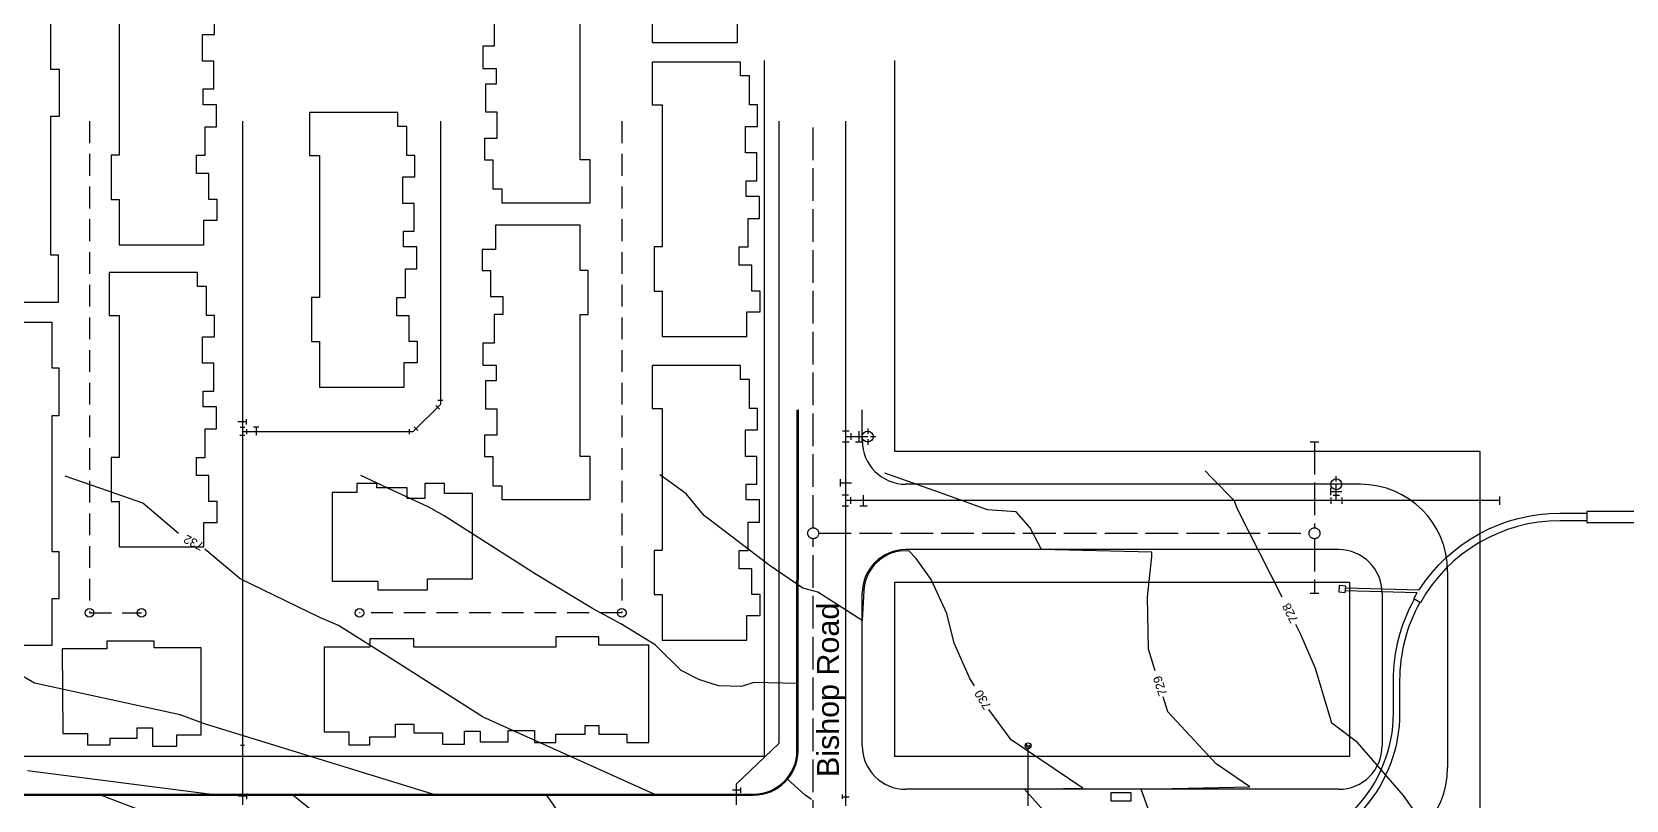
# Model space of a CAD drawing. Header units: feet. Extents: x 2207070 to 2208879, y 513929 to 516197.
# Drawn here: x 2207470 to 2208201, y 515322 to 515675 of the extents above; entities that cross this region are included whole.
import ezdxf
from ezdxf.enums import TextEntityAlignment as Align

# ---------------------------------------------------------------- set-up
doc = ezdxf.new("R2010")
doc.units = ezdxf.units.FT
doc.header["$LTSCALE"] = 40
doc.header["$MEASUREMENT"] = 0
for name, pattern in [('DASHED2', [0.375, 0.25, -0.125]), ('DL4', [0.5, 0.4, -0.1]), ('HIDDEN', [0.375, 0.25, -0.125]), ('HIDDEN2', [0.1875, 0.125, -0.0625]), ('PL1X', [1.79, 1.5, -0.08, 0.025, -0.08, 0.025, -0.08])]:
    doc.linetypes.add(name, pattern=pattern)
doc.layers.get('0').update_dxf_attribs({"linetype": 'CONTINUOUS'})
for name, color, linetype in [('C-STRM-PIPE-EXIST', 245, 'HIDDEN2'), ('CONT-MJR', 125, 'HIDDEN'), ('CONT-MJR lABELS', 155, 'CONTINUOUS'), ('CONT-MNR', 250, 'HIDDEN2'), ('CONT-MNR LABELS', 250, 'CONTINUOUS'), ('Inlets_LTCN', 31, 'CONTINUOUS'), ('p-wat', 144, 'CONTINUOUS'), ('p-wat-bends-ph3', 4, 'CONTINUOUS'), ('p-wat-ph3', 144, 'CONTINUOUS'), ('PH3-SS', 76, 'DASHED2'), ('PROP-SS-MH-PH3', 3, 'CONTINUOUS'), ('PVMT', 3, 'CONTINUOUS'), ('ROW-Street', 6, 'PL1X'), ('SaniSwr_LTCN', 85, 'DL4'), ('ShopsFOC', 9, 'CONTINUOUS'), ('SSMH_LTCN', 15, 'DL4'), ('Street Name', 5, 'CONTINUOUS'), ('Street-FOC', 6, 'CONTINUOUS'), ('Townhomes', 251, 'CONTINUOUS'), ('WaterFittings-PHii', 151, 'CONTINUOUS'), ('Wtr-Bends_LTCN', 175, 'CONTINUOUS'), ('WTR_LTCN', 144, 'CONTINUOUS')]:
    doc.layers.add(name, color=color, linetype=linetype)
doc.styles.get("Standard").update_dxf_attribs({"font": 'ARIAL.TTF'})

# ---------------------------------------------------------------- blocks, each defined once
blk = doc.blocks.new('xSITE$0$TWNHMS')
at = {"layer": 'Townhomes'}
for points in [[(20658.2, 3866.5), (20510.7, 3866.5), (20510.7, 3939.5), (20373.7, 3939.5), (20373.7, 3903), (20224.7, 3903), (20224.7, 3847), (20132.2, 3847), (20132.2, 3876.5), (19981.7, 3876.5), (19981.7, 3944.5), (19846.2, 3944.5), (19846.2, 3871.5), (19766.7, 3871.5), (19766.7, 3923), (19579.7, 3923), (19579.7, 3871.5), (19449.2, 3871.5), (19449.2, 3938), (19310.2, 3938), (19310.2, 3895), (19151.7, 3895), (19151.7, 3848.5), (19057.2, 3848.5), (19057.2, 3318), (19326.7, 3318), (19326.7, 3362.5), (20123.7, 3362.5), (20123.7, 3313), (20390.2, 3313), (20390.2, 3362.5), (20656.2, 3362.5)], [(21566.7, 3865.5), (21424.2, 3865.5), (21424.2, 3930.5), (21294.2, 3930.5), (21294.2, 3843.5), (21197.7, 3844), (21197.7, 3900), (21051.2, 3900), (21051.2, 3936.5), (20912.2, 3936.5), (20912.2, 3871.5), (20772.7, 3871.5), (20772.7, 3374), (21042.2, 3374), (21042.2, 3335.5), (21314.7, 3335.5), (21314.7, 3379.5), (21569.7, 3379.5)], [(18941.7, 3841), (18941.7, 3357.5), (18679.2, 3357.5), (18679.2, 3317.5), (18404.2, 3317.5), (18404.2, 3357.5), (17626.2, 3357.5), (17626.2, 3317.5), (17354.2, 3317.5), (17354.2, 3357.5), (17087.2, 3357.5), (17087.2, 3893.5), (17199.7, 3893.5), (17199.7, 3850), (17366.7, 3850), (17366.7, 3817), (17446.7, 3817), (17446.7, 3870), (17613.7, 3870), (17613.7, 3902.5), (17738.7, 3902.5), (17738.7, 3841), (17880.2, 3841), (17880.2, 3909.5), (18052.7, 3909.5), (18052.7, 3841), (18141.7, 3841), (18141.7, 3909.5), (18268.7, 3909.5), (18268.7, 3841), (18412.2, 3841), (18412.2, 3813.5), (18515.7, 3813.5), (18515.7, 3882.5), (18679.2, 3882.5), (18679.2, 3913.5), (18798.7, 3913.5), (18798.7, 3841)], [(16581.2, 3294), (16581.2, 3151.5), (16516.2, 3151.5), (16516.2, 3021.5), (16554.7, 3021.5), (16554.7, 2867.5), (16613.7, 2867.5), (16613.7, 2778.5), (16510.2, 2778.5), (16510.2, 2639.5), (16575.2, 2639.5), (16575.2, 2500), (17072.7, 2500), (17072.7, 2769.5), (17111.2, 2769.5), (17111.2, 3042), (17067.2, 3042), (17067.2, 3297)], [(22162.7, 3264), (21628.2, 3264), (21628.2, 3003.5), (21573.7, 3003.5), (21573.7, 2720), (21628.2, 2720), (21628.2, 1933.5), (21573.7, 1933.5), (21573.7, 1651.5), (21628.2, 1651.5), (21628.2, 1392), (22105.7, 1392), (22105.7, 1548.5), (22186.2, 1548.5), (22186.2, 1694.5), (22157.7, 1694.5), (22134.2, 1694.5), (22134.2, 1843), (22085.2, 1843), (22085.2, 1933.5), (22116.7, 1933.5), (22116.7, 2087), (22186.2, 2087), (22186.2, 2210.5), (22113.7, 2210.5), (22113.7, 2291.5), (22186.2, 2291.5), (22186.2, 2476.5), (22116.2, 2476.5), (22116.2, 2614.5), (22158.2, 2614.5), (22158.2, 2908), (22093.7, 2908), (22093.7, 2990.5), (22120.2, 2990.5), (22120.2, 3131.5), (22161.7, 3131.5)], [(17652.2, 2963), (17652.2, 2484.5), (17793.2, 2484.5), (17793.2, 2408.5), (17912.7, 2408.5), (17912.7, 2456), (18061.2, 2456), (18061.2, 2528), (18166.2, 2528), (18166.2, 2477.5), (18329.2, 2477.5), (18329.2, 2412.5), (18455.7, 2412.5), (18455.7, 2488.5), (18546.2, 2488.5), (18546.2, 2427), (18705.7, 2427), (18705.7, 2492), (18857.7, 2492), (18857.7, 2423), (18980.7, 2423), (18980.7, 2470), (19147.2, 2470), (19147.2, 2521), (19226.7, 2521), (19226.7, 2521), (19226.7, 2521), (19226.7, 2521), (19226.7, 2521), (19226.7, 2981), (19226.7, 2981), (19226.7, 3028), (18980.7, 3028), (18980.7, 2970), (18166.2, 2970), (18166.2, 3017), (17912.7, 3017), (17912.7, 2970), (17652.2, 2970)], [(19385.7, 2963), (19385.7, 2484.5), (19526.7, 2484.5), (19526.7, 2408.5), (19646.2, 2408.5), (19646.2, 2456), (19794.7, 2456), (19794.7, 2528), (19899.7, 2528), (19899.7, 2477.5), (20062.7, 2477.5), (20062.7, 2412.5), (20189.2, 2412.5), (20189.2, 2488.5), (20279.7, 2488.5), (20279.7, 2427), (20439.2, 2427), (20439.2, 2492), (20591.2, 2492), (20591.2, 2423), (20714.2, 2423), (20714.2, 2470), (20880.7, 2470), (20880.7, 2521), (20960.2, 2521), (20960.2, 2521), (20960.2, 2521), (20960.2, 2521), (20960.2, 2521), (20960.2, 2981), (20960.2, 2981), (20960.2, 3028), (20714.2, 3028), (20714.2, 2970), (19899.7, 2970), (19899.7, 3017), (19646.2, 3017), (19646.2, 2970), (19385.7, 2970)], [(20763.2, 2276.5), (20763.2, 2134), (20698.2, 2134), (20698.2, 2004), (20736.7, 2004), (20736.7, 1850), (20795.7, 1850), (20795.7, 1761), (20692.2, 1761), (20692.2, 1622), (20757.2, 1622), (20757.2, 1482.5), (21254.7, 1482.5), (21254.7, 1752), (21293.2, 1752), (21293.2, 2024.5), (21249.2, 2024.5), (21249.2, 2279.5)], [(18569.7, 1814), (18569.7, 1335.5), (18710.7, 1335.5), (18710.7, 1259.5), (18830.2, 1259.5), (18830.2, 1307), (18978.7, 1307), (18978.7, 1379), (19083.7, 1379), (19083.7, 1328.5), (19246.7, 1328.5), (19246.7, 1263.5), (19373.2, 1263.5), (19373.2, 1339.5), (19463.7, 1339.5), (19463.7, 1278), (19623.2, 1278), (19623.2, 1343), (19775.2, 1343), (19775.2, 1274), (19898.2, 1274), (19898.2, 1321), (20064.7, 1321), (20064.7, 1372), (20144.2, 1372), (20144.2, 1372), (20144.2, 1372), (20144.2, 1372), (20144.2, 1372), (20144.2, 1832), (20144.2, 1832), (20144.2, 1879), (19898.2, 1879), (19898.2, 1821), (19083.7, 1821), (19083.7, 1868), (18830.2, 1868), (18830.2, 1821), (18569.7, 1821)], [(17070.7, 1794), (16592.2, 1794), (16592.2, 1653), (16516.2, 1653), (16516.2, 1533.5), (16563.7, 1533.5), (16563.7, 1385), (16635.7, 1385), (16635.7, 1280), (16585.2, 1280), (16585.2, 1117), (16520.2, 1117), (16520.2, 990.5), (16596.2, 990.5), (16596.2, 900), (16534.7, 900), (16534.7, 740.5), (16599.7, 740.5), (16599.7, 588.5), (16530.7, 588.5), (16530.7, 465.5), (16577.7, 465.5), (16577.7, 299), (16628.7, 299), (16628.7, 219.5), (16577.7, 219.5), (16577.7, 60), (16530.7, 60), (16530.7, -66.5), (17088.7, -66.5), (17088.7, 219.5), (17135.7, 219.5), (17135.7, 465.5), (17077.7, 465.5), (17077.7, 1280), (17124.7, 1280), (17124.7, 1533.5), (17077.7, 1533.5), (17077.7, 1794)], [(17456.2, 1748.5), (17456.2, 1488), (17405.7, 1488), (17405.7, 1201.5), (17469.2, 1201.5), (17469.2, 944), (17958.7, 944), (17958.7, 1105), (18016.2, 1105), (18016.2, 1217.5), (17930.2, 1217.5), (17930.2, 1319.5), (17992.2, 1319.5), (17992.2, 1492.5), (18016.2, 1492.5), (18016.2, 1608.5), (17965.2, 1608.5), (17965.2, 1748.5)], [(19498.7, 334.5), (19498.7, 813), (19357.7, 813), (19357.7, 889), (19238.2, 889), (19238.2, 841.5), (19089.7, 841.5), (19089.7, 769.5), (18984.7, 769.5), (18984.7, 820), (18821.7, 820), (18821.7, 885), (18695.2, 885), (18695.2, 809), (18604.7, 809), (18604.7, 870.5), (18445.2, 870.5), (18445.2, 805.5), (18293.2, 805.5), (18293.2, 874.5), (18170.2, 874.5), (18170.2, 827.5), (18003.7, 827.5), (18003.7, 776.5), (17924.2, 776.5), (17924.2, 776.5), (17924.2, 776.5), (17924.2, 776.5), (17924.2, 776.5), (17924.2, 316.5), (17924.2, 316.5), (17924.2, 269.5), (18170.2, 269.5), (18170.2, 327.5), (18984.7, 327.5), (18984.7, 280.5), (19238.2, 280.5), (19238.2, 327.5), (19498.7, 327.5)], [(21201.2, 334.5), (21201.2, 813), (21060.2, 813), (21060.2, 889), (20940.7, 889), (20940.7, 841.5), (20792.2, 841.5), (20792.2, 769.5), (20687.2, 769.5), (20687.2, 820), (20524.2, 820), (20524.2, 885), (20397.7, 885), (20397.7, 809), (20307.2, 809), (20307.2, 870.5), (20147.7, 870.5), (20147.7, 805.5), (19995.7, 805.5), (19995.7, 874.5), (19872.7, 874.5), (19872.7, 827.5), (19706.2, 827.5), (19706.2, 776.5), (19626.7, 776.5), (19626.7, 776.5), (19626.7, 776.5), (19626.7, 776.5), (19626.7, 776.5), (19626.7, 316.5), (19626.7, 316.5), (19626.7, 269.5), (19872.7, 269.5), (19872.7, 327.5), (20687.2, 327.5), (20687.2, 280.5), (20940.7, 280.5), (20940.7, 327.5), (21201.2, 327.5)], [(22165.7, 719.5), (21634.2, 719.5), (21634.2, 453.5), (21598.7, 453.5), (21598.7, 176), (21648.2, 176), (21648.2, -358), (22125.7, -358), (22125.7, -256), (22189.7, -256), (22189.7, -68.5), (22123.2, -68.5), (22123.2, 86), (22187.2, 86), (22187.2, 207), (22142.2, 207), (22142.2, 351.5), (22092.2, 351.5), (22092.2, 458.5), (22092.2, 615), (22172.7, 615)], [(17118.2, -151), (17118.2, -629.5), (17259.2, -629.5), (17259.2, -705.5), (17378.7, -705.5), (17378.7, -658), (17527.2, -658), (17527.2, -586), (17632.2, -586), (17632.2, -636.5), (17795.2, -636.5), (17795.2, -701.5), (17921.7, -701.5), (17921.7, -625.5), (18012.2, -625.5), (18012.2, -687), (18171.7, -687), (18171.7, -622), (18323.7, -622), (18323.7, -691), (18446.7, -691), (18446.7, -644), (18613.2, -644), (18613.2, -593), (18692.7, -593), (18692.7, -593), (18692.7, -593), (18692.7, -593), (18692.7, -593), (18692.7, -133), (18692.7, -133), (18692.7, -86), (18446.7, -86), (18446.7, -144), (17632.2, -144), (17632.2, -97), (17378.7, -97), (17378.7, -144), (17118.2, -144)], [(18859.2, -151), (18859.2, -629.5), (19000.2, -629.5), (19000.2, -705.5), (19119.7, -705.5), (19119.7, -658), (19268.2, -658), (19268.2, -586), (19373.2, -586), (19373.2, -636.5), (19536.2, -636.5), (19536.2, -701.5), (19662.7, -701.5), (19662.7, -625.5), (19753.2, -625.5), (19753.2, -687), (19912.7, -687), (19912.7, -622), (20064.7, -622), (20064.7, -691), (20187.7, -691), (20187.7, -644), (20354.2, -644), (20354.2, -593), (20433.7, -593), (20433.7, -593), (20433.7, -593), (20433.7, -593), (20433.7, -593), (20433.7, -133), (20433.7, -133), (20433.7, -86), (20187.7, -86), (20187.7, -144), (19373.2, -144), (19373.2, -97), (19119.7, -97), (19119.7, -144), (18859.2, -144)], [(21349.7, -73), (21089.2, -73), (21089.2, -22.5), (20802.7, -22.5), (20802.7, -86), (20545.2, -86), (20545.2, -575.5), (20706.2, -575.5), (20706.2, -633), (20818.7, -633), (20818.7, -547), (20920.7, -547), (20920.7, -609), (21093.7, -609), (21093.7, -633), (21209.7, -633), (21209.7, -582), (21349.7, -582)]]:
    blk.add_lwpolyline(points, close=True, dxfattribs=at)
blk = doc.blocks.new('0teedwg')
for p, q in [((-0.06, -0.038), (-0.06, 0.037)), ((0.062, -0.038), (0.062, 0.037)), ((0.037, -0.063), (-0.038, -0.063))]:
    blk.add_line(p, q)
blk = doc.blocks.new('0vv')
for p, q in [((0, -0.063), (0, 0.063)), ((0.042, -0.063), (-0.042, -0.063))]:
    blk.add_line(p, q)
blk = doc.blocks.new('045')
for p, q in [((0.062, -0.038), (0.062, 0.038)), ((-0.018, -0.071), (-0.071, -0.018))]:
    blk.add_line(p, q)

msp = doc.modelspace()

# ---------------------------------------------------------------- hatches: boundary and pattern name
at = {"layer": 'Wtr-Bends_LTCN'}
h = msp.add_hatch(color=140, dxfattribs=at)
edge = h.paths.add_edge_path()
edge.add_line((2207927.55, 515346.18), (2207926.8, 515347.32))
edge.add_line((2207926.8, 515347.32), (2207927.94, 515348.07))
edge.add_arc((2207926.8, 515347.32), 1.36, -23.53805, 33.23098, ccw=False)
edge.add_arc((2207926.8, 515347.32), 1.36, -56.76902, -23.53805, ccw=False)
edge = h.paths.add_edge_path()
edge.add_arc((2207926.8, 515347.32), 1.36, 156.46195, 213.23098, ccw=False)
edge.add_arc((2207926.8, 515347.32), 1.36, 123.23098, 156.46195, ccw=False)
edge.add_line((2207926.05, 515348.46), (2207926.8, 515347.32))
edge.add_line((2207926.8, 515347.32), (2207925.66, 515346.57))

# ---------------------------------------------------------------- linework, layer by layer
for p, q in [((2207844.69, 515491.7), (2207841.69, 515491.7)), ((2207844.69, 515486.7), (2207841.69, 515486.7)), ((2207845.69, 515487.7), (2207845.69, 515490.7)), ((2207851.05, 515486.67), (2207847.67, 515486.67)), ((2207849.36, 515486.67), (2207849.36, 515491.74)), ((2207853.19, 515492.95), (2207853.19, 515490.45)), ((2207853.19, 515487.95), (2207853.19, 515485.45)), ((2207854.44, 515489.2), (2207856.94, 515489.2)), ((2207840.65, 515466.26), (2207840.65, 515469.63)), ((2207840.65, 515467.95), (2207845.72, 515467.95)), ((2208066.94, 515467.32), (2208064.44, 515467.32)), ((2208065.65, 515462.3), (2208065.65, 515465.68)), ((2208068.19, 515468.57), (2208068.19, 515471.07)), ((2208071.94, 515467.32), (2208069.44, 515467.32)), ((2207844.43, 515462.32), (2207841.43, 515462.32)), ((2207844.43, 515457.32), (2207841.43, 515457.32)), ((2207845.43, 515458.32), (2207845.43, 515461.32)), ((2207853, 515457.29), (2207849.62, 515457.29)), ((2207851.31, 515457.29), (2207851.31, 515462.35)), ((2208065.65, 515463.99), (2208070.71, 515463.99)), ((2208065.69, 515461.3), (2208065.69, 515458.3)), ((2208066.69, 515462.3), (2208069.69, 515462.3)), ((2208070.69, 515461.3), (2208070.69, 515458.3)), ((2207841.67, 515322.93), (2207841.67, 515324.95)), ((2207841.67, 515323.94), (2207844.7, 515323.94))]:
    msp.add_line(p, q)
for centre in [(2207853.19, 515489.2), (2208068.19, 515467.32)]:
    msp.add_circle(centre, 2.5)
at = {"layer": 'C-STRM-PIPE-EXIST', "color": 5, "linetype": 'Continuous', "flags": 128}
for points in [[(2208183.07, 515450.57), (2208170.76, 515450.57, 0.272083), (2208106.77, 515412.96), (2208103.71, 515414.67, -0.01039), (2208105.32, 515417.42), (2208072.37, 515418.36)], [(2208072.5, 515419.86), (2208106.25, 515418.89, -0.254907), (2208170.76, 515454.07), (2208183.07, 515454.07)], [(2208728.28, 515379.69, -0.17238), (2208666.73, 515401.46), (2208629.12, 515431.94, 0.171978), (2208564.57, 515454.82), (2208183.07, 515454.82), (2208183.07, 515449.82), (2208564.57, 515449.82, -0.171978), (2208625.98, 515428.06), (2208663.58, 515397.57, 0.17238), (2208728.29, 515374.69)], [(2208103.93, 515414.55, 0.127735), (2208094.26, 515377.32), (2208094.26, 515362.32, -0.390901), (2208035.85, 515299.03), (2208036.09, 515296.03, 0.012558), (2208039.41, 515296.39, 0.064101), (2208037.26, 515279.67), (2208037.26, 515271.67), (2208019.96, 515261.75)], [(2208106.55, 515413.09, 0.127735), (2208097.26, 515377.32), (2208097.26, 515362.32, -0.367165), (2208041.57, 515296.71, 0.067455), (2208039.26, 515279.67), (2208039.26, 515266.38), (2208037.26, 515266.38), (2208037.26, 515269.94), (2208020.71, 515260.45)]]:
    msp.add_lwpolyline(points, format="xyb", dxfattribs=at)
at = {"layer": 'CONT-MJR', "color": 35, "linetype": 'Continuous'}
for p, q in [((2207761.91, 515468.76, 730), (2207757.9, 515471.7, 730)), ((2207769.9, 515462.91, 730), (2207761.91, 515468.76, 730)), ((2207776.41, 515455.12, 730), (2207769.9, 515462.91, 730)), ((2207778.38, 515452.76, 730), (2207776.41, 515455.12, 730)), ((2207807.92, 515430.25, 730), (2207778.38, 515452.76, 730)), ((2207872.03, 515436.72, 729.5), (2207867.75, 515436.57, 729.5)), ((2207875.48, 515433.19, 729.5), (2207872.03, 515436.72, 729.5)), ((2207823.49, 515419.61, 730), (2207807.92, 515430.25, 730)), ((2207882.38, 515423.59, 729.5), (2207875.48, 515433.19, 729.5)), ((2207889.58, 515407.97, 729.5), (2207882.38, 515423.59, 729.5)), ((2207830.28, 515417.81, 730), (2207823.49, 515419.61, 730)), ((2207837.49, 515413.14, 730), (2207830.28, 515417.81, 730)), ((2207851.49, 515418.54, 729.5), (2207850.69, 515404.76, 729.5)), ((2207850.69, 515404.76, 730), (2207837.49, 515413.14, 730)), ((2207892.88, 515394.46, 729.5), (2207889.58, 515407.97, 729.5)), ((2207900.09, 515378.25, 729.5), (2207892.88, 515394.46, 729.5)), ((2207902.17, 515374.8, 729.5), (2207900.09, 515378.25, 729.5)), ((2207918.99, 515350.02, 729.5), (2207908.85, 515364.01, 729.5)), ((2207951.91, 515327.82, 729.5), (2207918.99, 515350.02, 729.5)), ((2207925.19, 515327.32, 730), (2207951.91, 515327.82, 729.5)), ((2207949.39, 515300.36, 730), (2207925.19, 515327.32, 730))]:
    msp.add_line(p, q, dxfattribs=at)
msp.add_arc((2207870.55, 515417.7, 729.5), 19.07, 98.45613, 177.49882, dxfattribs=at)
at = {"layer": 'CONT-MNR', "color": 35, "linetype": 'Continuous'}
for p, q in [((2207886.18, 515463.48, 729), (2207861.1, 515472.45, 729)), ((2208011.01, 515470.41, 728), (2208007.96, 515473.53, 728)), ((2207504.86, 515464.1, 732), (2207484.93, 515471.09, 732)), ((2207633.05, 515465.59, 731), (2207620.72, 515471.37, 731)), ((2207651.79, 515456.81, 731), (2207633.05, 515465.59, 731)), ((2208021.44, 515459.77, 728), (2208011.01, 515470.41, 728)), ((2207520.63, 515458.57, 732), (2207504.86, 515464.1, 732)), ((2207536.96, 515444.74, 732), (2207520.63, 515458.57, 732)), ((2207908.14, 515455.62, 729), (2207886.18, 515463.48, 729)), ((2208022.64, 515456.25, 728), (2208021.44, 515459.77, 728)), ((2207656.41, 515454.27, 731), (2207651.79, 515456.81, 731)), ((2207658.87, 515452.88, 731), (2207656.41, 515454.27, 731)), ((2207701.15, 515425.98, 731), (2207658.87, 515452.88, 731)), ((2207921.35, 515454.64, 729), (2207908.14, 515455.62, 729)), ((2207927.67, 515447.39, 729), (2207921.35, 515454.64, 729)), ((2208043.3, 515415.45, 728), (2208022.64, 515456.25, 728)), ((2207933, 515437.32, 729), (2207927.67, 515447.39, 729)), ((2207565.25, 515423.9, 732), (2207549.02, 515437.5, 732)), ((2207983.6, 515436.11, 729), (2207932.98, 515437.35, 729)), ((2207983.6, 515434.09, 729), (2207983.6, 515436.11, 729)), ((2207981.58, 515415.48, 729), (2207983.6, 515434.09, 729)), ((2207601.8, 515406.23, 732), (2207565.25, 515423.9, 732)), ((2207727, 515410.34, 731), (2207701.15, 515425.98, 731)), ((2207981.99, 515391.6, 729), (2207981.58, 515415.48, 729)), ((2207610.4, 515402.43, 732), (2207601.8, 515406.23, 732)), ((2207740, 515403.27, 731), (2207727, 515410.34, 731)), ((2207635.21, 515386.94, 732), (2207610.4, 515402.43, 732)), ((2207755.65, 515393.65, 731), (2207740, 515403.27, 731)), ((2208051.78, 515398.71, 728), (2208049.66, 515402.91, 728)), ((2208058.63, 515382.83, 728), (2208051.78, 515398.71, 728)), ((2207767.6, 515381.87, 731), (2207755.65, 515393.65, 731)), ((2207985.04, 515381.74, 729), (2207981.99, 515391.6, 729)), ((2207676.73, 515360.42, 732), (2207635.21, 515386.94, 732)), ((2207471, 515376.07, 733), (2207462.49, 515380.87, 733)), ((2207775.77, 515377.78, 731), (2207767.6, 515381.87, 731)), ((2207784.81, 515374.76, 731), (2207775.77, 515377.78, 731)), ((2208066.13, 515357.73, 728), (2208058.63, 515382.83, 728)), ((2207537.79, 515361.57, 733), (2207471, 515376.07, 733)), ((2207795.35, 515374.55, 731), (2207784.81, 515374.76, 731)), ((2207800.95, 515376.27, 731), (2207795.35, 515374.55, 731)), ((2207820.78, 515375.87, 731), (2207800.95, 515376.27, 731)), ((2207990.88, 515362.88, 729), (2207988.76, 515369.73, 729)), ((2208013.12, 515339, 729), (2207990.88, 515362.88, 729)), ((2207548.86, 515357.33, 733), (2207537.79, 515361.57, 733)), ((2207653.68, 515325.13, 733), (2207548.86, 515357.33, 733)), ((2207755.19, 515325.13, 732), (2207676.73, 515360.42, 732)), ((2208077.91, 515348.86, 728), (2208066.13, 515357.73, 728)), ((2208099.06, 515324.45, 728), (2208077.91, 515348.86, 728)), ((2207551.1, 515325.13, 734), (2207467.76, 515335.86, 734)), ((2208028.49, 515328.48, 729), (2208013.12, 515339, 729)), ((2207824.54, 515324.68, 731), (2207816.48, 515331.98, 731)), ((2207978.64, 515327.32, 729), (2208028.49, 515328.48, 729)), ((2207982.62, 515316.29, 729), (2207978.64, 515327.32, 729)), ((2207501.31, 515324.65, 734), (2207551.1, 515325.13, 734)), ((2207551.45, 515305.48, 734), (2207501.31, 515324.65, 734)), ((2207589.44, 515324.63, 733), (2207653.68, 515325.13, 733)), ((2207618.86, 515300.93, 733), (2207589.44, 515324.63, 733)), ((2207705.7, 515324.63, 732), (2207755.19, 515325.13, 732)), ((2207706.99, 515323.12, 732), (2207705.76, 515324.63, 732)), ((2207720.15, 515303.81, 732), (2207706.99, 515323.12, 732)), ((2207827.43, 515322.59, 731), (2207824.54, 515324.68, 731)), ((2208123.16, 515290.14, 728), (2208099.06, 515324.45, 728))]:
    msp.add_line(p, q, dxfattribs=at)
at = {"layer": 'CONT-MNR LABELS', "color": 35, "linetype": 'Continuous'}
for p, q in [((2207822.25, 515420.45, 730), (2207821.32, 515421.09, 730)), ((2207820.78, 515375.87), (2207821.09, 515344.95)), ((2207979.83, 515324.01, 729), (2207978.64, 515327.32, 729))]:
    msp.add_line(p, q, dxfattribs=at)
msp.add_arc((2207801.14, 515344.75), 19.95, 320.22258, 0.58165, dxfattribs=at)
at = {"layer": 'Inlets_LTCN', "color": 5, "linetype": 'Continuous', "ltscale": 0.75, "flags": 128}
msp.add_lwpolyline([(2208072.57, 515420.61), (2208069.58, 515420.87), (2208069.31, 515417.89), (2208072.3, 515417.62)], close=True, dxfattribs=at)
at = {"layer": 'Inlets_LTCN', "color": 5, "linetype": 'Continuous', "elevation": 0, "flags": 128}
msp.add_lwpolyline([(2207973.93, 515321.82), (2207964.93, 515321.82), (2207964.93, 515325.82), (2207973.93, 515325.82)], close=True, dxfattribs=at)
at = {"layer": 'p-wat', "color": 140}
for p, q in [((2207812.41, 515633.9), (2207812.39, 515348.36)), ((2207566.34, 515347.63), (2207566.34, 515320.13)), ((2207793.02, 515329.9), (2207812.39, 515348.36)), ((2207793.01, 515320.13), (2207793.02, 515329.9))]:
    msp.add_line(p, q, dxfattribs=at)
at = {"layer": 'p-wat-ph3'}
for p, q in [((2207566.34, 515633.9), (2207566.34, 515347.63)), ((2207657.18, 515633.9), (2207657.18, 515503.98)), ((2207657.18, 515503.98), (2207644.66, 515491.46)), ((2207566.34, 515491.46), (2207644.66, 515491.46))]:
    msp.add_line(p, q, dxfattribs=at)
at = {"layer": 'PH3-SS', "color": 2}
for points in [[(2207496.18, 515633.9), (2207496.18, 515408.3), (2207520.02, 515408.3)], [(2207740.34, 515633.9), (2207740.34, 515408.3), (2207620, 515408.3)]]:
    msp.add_lwpolyline(points, dxfattribs=at)
at = {"layer": 'PROP-SS-MH-PH3', "color": 2}
for centre in [(2207496.18, 515408.3), (2207520.02, 515408.3), (2207620, 515408.3), (2207740.34, 515408.3)]:
    msp.add_circle(centre, 2, dxfattribs=at)
at = {"layer": 'PVMT', "color": 7, "linetype": 'Continuous'}
for p, q in [((2207820.75, 515345.11), (2207820.9, 515501.48)), ((2207433.01, 515325.13), (2207800.75, 515325.13))]:
    msp.add_line(p, q, dxfattribs=at)
msp.add_arc((2207800.75, 515345.13, 0), 20, 270, 359.94348, dxfattribs=at)
at = {"layer": 'ROW-Street', "color": 7, "linetype": 'Continuous', "flags": 128}
for points in [[(2207805.69, 515661.85), (2207805.69, 515342.32)], [(2208074.26, 514734.93), (2208074.26, 515282.32), (2208134.26, 515282.32), (2208134.26, 515482.32), (2207865.69, 515482.32), (2207865.69, 515661.85)], [(2207805.69, 515342.32), (2207430.69, 515342.32)]]:
    msp.add_lwpolyline(points, dxfattribs=at)
at = {"layer": 'ROW-Street', "color": 7, "linetype": 'Continuous'}
msp.add_lwpolyline([(2207865.69, 515342.32), (2207865.69, 515422.32), (2208074.26, 515422.32), (2208074.26, 515342.32)], close=True, dxfattribs=at)
at = {"layer": 'SaniSwr_LTCN', "color": 2, "ltscale": 0.9375}
for p, q in [((2207828.19, 515447.32), (2207828.19, 515633.9)), ((2208058.19, 515486.82), (2208058.19, 515447.32)), ((2207828.19, 515307.32), (2207828.19, 515442.32)), ((2208058.19, 515442.32), (2208058.19, 515417.32))]:
    msp.add_line(p, q, dxfattribs=at)
at = {"layer": 'SaniSwr_LTCN', "color": 2}
for p, q in [((2208056.19, 515486.82), (2208060.19, 515486.82)), ((2208056.19, 515417.32), (2208060.19, 515417.32))]:
    msp.add_line(p, q, dxfattribs=at)
at = {"layer": 'SaniSwr_LTCN', "color": 2, "ltscale": 0.9375}
msp.add_lwpolyline([(2207830.69, 515444.82), (2208055.69, 515444.82)], dxfattribs=at)
at = {"layer": 'ShopsFOC', "color": 7, "linetype": 'Continuous'}
for p, q in [((2207850.69, 515487.32), (2207850.7, 515501.48)), ((2208079.26, 515467.32), (2207870.69, 515467.32)), ((2208069.26, 515437.32), (2207870.69, 515437.32)), ((2208119.26, 515427.32), (2208119.26, 515337.32)), ((2207850.69, 515347.32), (2207850.69, 515417.32)), ((2208089.26, 515417.32), (2208089.26, 515347.32)), ((2208069.26, 515327.32), (2207870.69, 515327.32))]:
    msp.add_line(p, q, dxfattribs=at)
for centre, radius, start, end in [((2207870.69, 515487.32), 20, 180, 270), ((2208079.26, 515427.32), 40, 360, 90), ((2207870.69, 515417.32), 20, 90, 180), ((2208069.26, 515417.32), 20, 360, 90), ((2207870.69, 515347.32), 20, 180, 270), ((2208069.26, 515347.32), 20, 270, 360), ((2208079.26, 515337.32), 40, 270, 360)]:
    msp.add_arc(centre, radius, start, end, dxfattribs=at)
at = {"layer": 'SSMH_LTCN', "color": 2}
for centre in [(2207828.19, 515444.82), (2207828.19, 515444.82), (2208058.19, 515444.82)]:
    msp.add_circle(centre, 2.5, dxfattribs=at)
at = {"layer": 'Street-FOC', "color": 7, "linetype": 'Continuous'}
for p, q in [((2207821.25, 515345.11), (2207821.4, 515501.48)), ((2207433.01, 515324.63), (2207800.75, 515324.63))]:
    msp.add_line(p, q, dxfattribs=at)
msp.add_arc((2207800.75, 515345.13, 0), 20.5, 270, 359.94348, dxfattribs=at)
at = {"layer": 'WaterFittings-PHii'}
msp.add_line((2207565.44, 515347.63), (2207567.24, 515347.63), dxfattribs=at)
at = {"layer": 'Wtr-Bends_LTCN', "color": 140}
msp.add_line((2208143.19, 515457.95), (2208143.19, 515461.7), dxfattribs=at)
msp.add_circle((2207926.8, 515347.32), 1.36, dxfattribs=at)
at = {"layer": 'WTR_LTCN', "color": 140}
for p, q in [((2207843.19, 515319.82), (2207843.19, 515633.9)), ((2207843.19, 515489.2), (2207853.19, 515489.2)), ((2208068.19, 515459.82), (2208068.19, 515467.32)), ((2208143.19, 515459.82), (2207843.19, 515459.82)), ((2207926.8, 515319.82), (2207926.8, 515347.32))]:
    msp.add_line(p, q, dxfattribs=at)

# ---------------------------------------------------------------- block references
at = {"layer": 'p-wat-bends-ph3', "yscale": 30, "zscale": 30}
for name, p, xscale, rotation in [('045', (2207657.18, 515503.98), 30.00000000005113, 226.3836029808226), ('0vv', (2207566.18, 515495.95), 30.00000000046522, 89.67748841564472), ('0teedwg', (2207566.34, 515491.46), 30.00000000014839, 89.30374727604898), ('0vv', (2207572.64, 515491.78), 30.00000000046522, 179.6774884156447), ('045', (2207644.66, 515491.46), 29.99999999991899, 181.1767019247715)]:
    msp.add_blockref(name, p, dxfattribs=dict(at, xscale=xscale, rotation=rotation))
at = {"layer": 'Townhomes', "color": 7, "linetype": 'Continuous', "xscale": 0.07999999999992724, "yscale": 0.08000000000000303, "zscale": 0.07999999999999999, "rotation": 89.99999999726033}
msp.add_blockref('xSITE$0$TWNHMS', (2207747.42, 514026.37), dxfattribs=at)
at = {"layer": 'WaterFittings-PHii', "xscale": 30.00000000013524, "yscale": 30.00000000017462, "zscale": 30, "rotation": 89.67753482431002}
for p in [(2207793.02, 515326.98), (2207566.34, 515324.1)]:
    msp.add_blockref('0vv', p, dxfattribs=at)

# ---------------------------------------------------------------- texts
at = {"layer": 'CONT-MJR lABELS', "color": 35, "linetype": 'Continuous'}
msp.add_text('730', height=4, rotation=121.14459, dxfattribs=at).set_placement((2207910.15, 515365.46, 729.5))
at = {"layer": 'CONT-MNR LABELS', "color": 35, "linetype": 'Continuous'}
for s, rotation, p in [('732', 153.69942, (2207548.99, 515440.22, 732)), ('728', 116.86203, (2208050.88, 515404.92, 728)), ('729', 108.0679, (2207990.66, 515370.95, 729))]:
    msp.add_text(s, height=4, rotation=rotation, dxfattribs=at).set_placement(p)
at = {"layer": 'Street Name', "color": 7, "linetype": 'Continuous'}
msp.add_text('Bishop Road', height=10, rotation=90, dxfattribs=at).set_placement((2207836.22, 515372.95), align=Align.MIDDLE)

doc.saveas('drawing.dxf')
